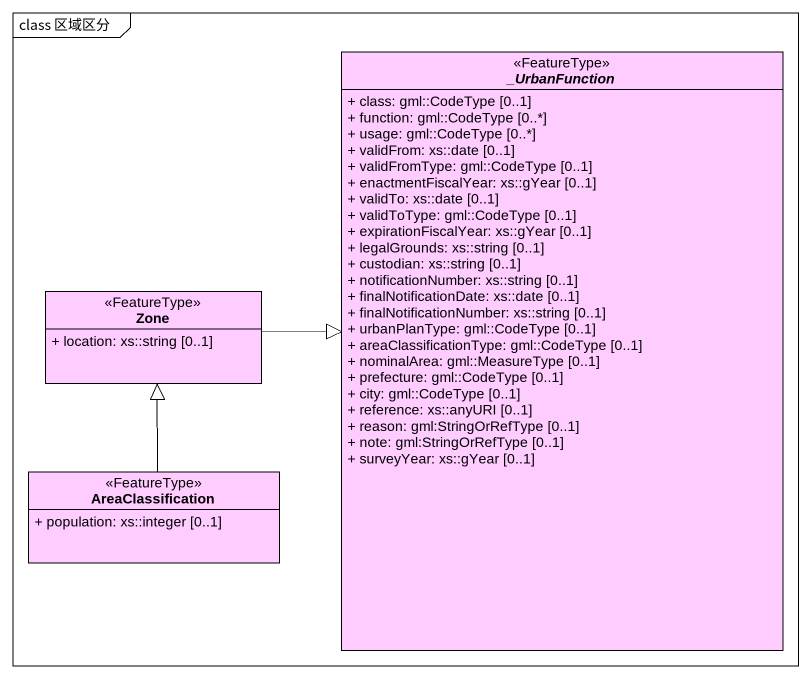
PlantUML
@startuml
mainframe class 区域区分
hide circle
hide empty members
skinparam classAttributeIconSize 0
abstract class "_UrbanFunction" as UrbanFunction <<FeatureType>> #FFCCFF {
  + class: gml::CodeType [0..1]
  + function: gml::CodeType [0..*]
  + usage: gml::CodeType [0..*]
  + validFrom: xs::date [0..1]
  + validFromType: gml::CodeType [0..1]
  + enactmentFiscalYear: xs::gYear [0..1]
  + validTo: xs::date [0..1]
  + validToType: gml::CodeType [0..1]
  + expirationFiscalYear: xs::gYear [0..1]
  + legalGrounds: xs::string [0..1]
  + custodian: xs::string [0..1]
  + notificationNumber: xs::string [0..1]
  + finalNotificationDate: xs::date [0..1]
  + finalNotificationNumber: xs::string [0..1]
  + urbanPlanType: gml::CodeType [0..1]
  + areaClassificationType: gml::CodeType [0..1]
  + nominalArea: gml::MeasureType [0..1]
  + prefecture: gml::CodeType [0..1]
  + city: gml::CodeType [0..1]
  + reference: xs::anyURI [0..1]
  + reason: gml:StringOrRefType [0..1]
  + note: gml:StringOrRefType [0..1]
  + surveyYear: xs::gYear [0..1]
}
class Zone <<FeatureType>> #FFCCFF {
  + location: xs::string [0..1]
}
class AreaClassification <<FeatureType>> #FFCCFF {
  + population: xs::integer [0..1]
}
Zone -right-|> UrbanFunction
AreaClassification -up-|> Zone
@enduml
